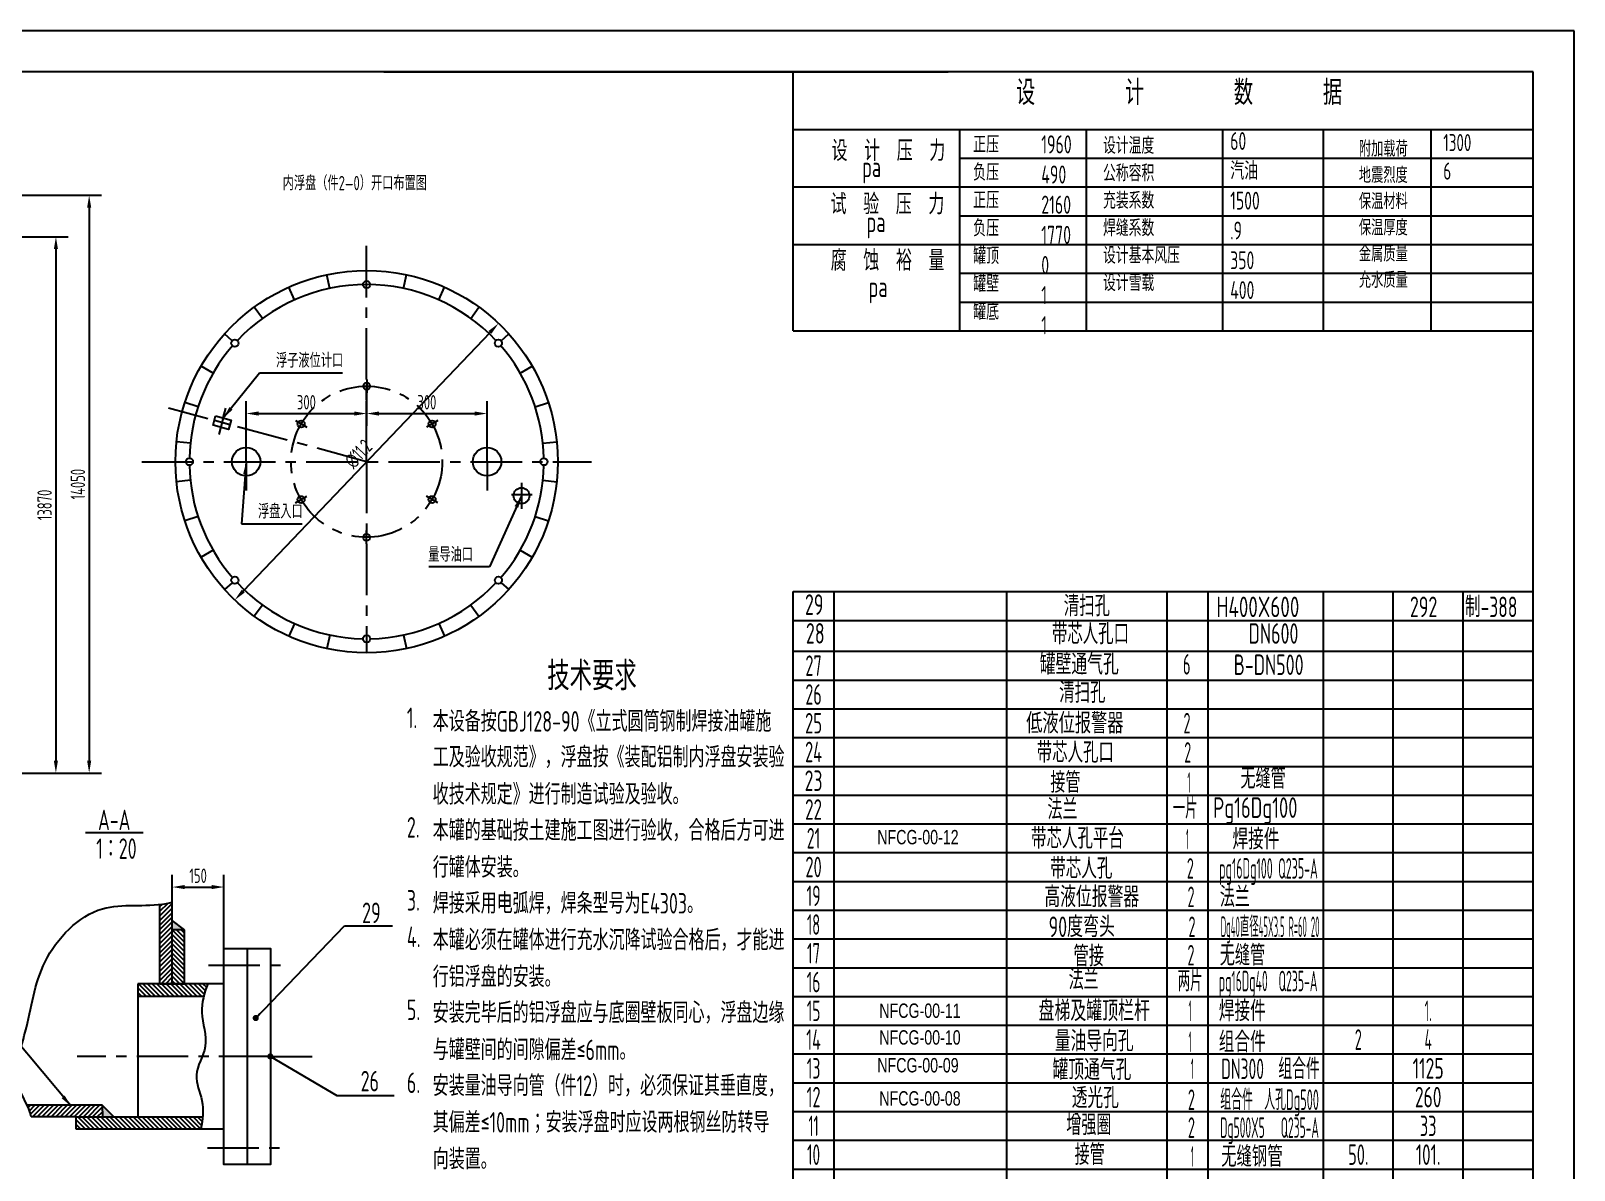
# Model space of a CAD drawing. Extents: x 0 to 594, y 0 to 420.
# Drawn here: x 218.6 to 594, y 142.7 to 420 of the extents above; entities that cross this region are included whole.
import ezdxf
from ezdxf.enums import TextEntityAlignment as Align

# ---------------------------------------------------------------- set-up
doc = ezdxf.new("R2010")
doc.units = 0
doc.header["$LTSCALE"] = 10
doc.linetypes.add('G', pattern=[2, 1.25, -0.25, 0.25, -0.25])
doc.layers.get('0').update_dxf_attribs({"linetype": 'CONTINUOUS'})
doc.layers.get('DEFPOINTS').update_dxf_attribs({"linetype": 'CONTINUOUS'})
for name, color, linetype in [('01', 7, 'CONTINUOUS'), ('02', 1, 'CONTINUOUS'), ('02C', 3, 'CONTINUOUS'), ('05', 4, 'G'), ('08', 1, 'CONTINUOUS'), ('10', 1, 'CONTINUOUS'), ('11', 3, 'CONTINUOUS')]:
    doc.layers.add(name, color=color, linetype=linetype)
doc.styles.get("Standard").update_dxf_attribs({"font": 'isocp.shx', "width": 0.707, "bigfont": 'intecad.shx'})
doc.dimstyles.new('INTE', dxfattribs={"dimtxt": 3.5, "dimasz": 3, "dimexe": 3, "dimexo": 0, "dimgap": 1, "dimtad": 2, "dimdec": 1, "dimdsep": 46, "dimlunit": 6, "dimtxsty": 'Standard', "dimcen": 0, "dimclrd": 1, "dimclre": 1, "dimclrt": 3, "dimaunit": 1, "dimadec": 0, "dimazin": 0, "dimtfac": 1, "dimtdec": 4, "dimtofl": 0, "dimtmove": 0, "dimatfit": 1, "dimfxl": 0, "dimtzin": 0, "dimarcsym": 0})
doc.dimstyles.new('INTE$0', dxfattribs={"dimtxt": 3.5, "dimasz": 3, "dimexe": 3, "dimexo": 0, "dimgap": 1, "dimtad": 1, "dimdec": 1, "dimdsep": 46, "dimlunit": 6, "dimtxsty": 'Standard', "dimcen": 0, "dimclrd": 1, "dimclre": 1, "dimclrt": 3, "dimaunit": 1, "dimadec": 0, "dimazin": 0, "dimtfac": 1, "dimtdec": 4, "dimtofl": 0, "dimtmove": 0, "dimatfit": 1, "dimfxl": 0, "dimtzin": 0, "dimarcsym": 0})
doc.dimstyles.new('INTE$7', dxfattribs={"dimtxt": 3.5, "dimasz": 1.5, "dimexe": 3, "dimexo": 0, "dimgap": 1, "dimtad": 2, "dimtoh": 1, "dimdec": 1, "dimdsep": 46, "dimlunit": 6, "dimtxsty": 'Standard', "dimblk1": 'DOT', "dimblk2": 'DOT', "dimsah": 1, "dimcen": 0, "dimclrd": 1, "dimclre": 1, "dimclrt": 3, "dimaunit": 1, "dimadec": 0, "dimazin": 0, "dimtfac": 1, "dimtdec": 4, "dimtmove": 0, "dimatfit": 1, "dimldrblk": 'DOT', "dimfxl": 0, "dimtzin": 0, "dimarcsym": 0})
pattern_1 = [(135, (-16.2564, -10), (-0.561266, -0.561266), [])]

# ---------------------------------------------------------------- blocks, each defined once
blk = doc.blocks.new('*U1')
at = {"layer": '01'}
for points in [[(584, 410), (25, 410)], [(584, 10), (584, 410)]]:
    blk.add_lwpolyline(points, dxfattribs=at)
at = {"layer": '02'}
for points in [[(594, 420), (0, 420)], [(594, 0), (594, 420)]]:
    blk.add_lwpolyline(points, dxfattribs=at)
blk = doc.blocks.new('*D9')
at = {"color": 1, "linetype": 'ByBlock'}
for p, q in [((321.55, 325.63), (321.55, 315.12)), ((292.25, 313.32), (292.25, 321.12)), ((295.25, 318.12), (318.55, 318.12))]:
    blk.add_line(p, q, dxfattribs=at)
for points in [[(295.25, 318.62), (295.25, 317.62), (292.25, 318.12)], [(318.55, 318.62), (318.55, 317.62), (321.55, 318.12)]]:
    blk.add_solid(points, dxfattribs=at)
at = {"layer": 'DEFPOINTS', "color": 0, "linetype": 'ByBlock'}
for p in [(321.55, 325.63), (321.55, 318.12), (292.25, 313.32)]:
    blk.add_point(p, dxfattribs=at)
at = {"color": 3, "linetype": 'ByBlock', "insert": (306.9, 320.87), "char_height": 3.5, "attachment_point": 5}
blk.add_mtext('300', dxfattribs=at)
blk = doc.blocks.new('*D10')
at = {"color": 1, "linetype": 'ByBlock'}
for p, q in [((321.55, 306.39), (321.55, 321.12)), ((350.85, 313.32), (350.85, 321.12)), ((324.55, 318.12), (347.85, 318.12))]:
    blk.add_line(p, q, dxfattribs=at)
for points in [[(324.55, 318.62), (324.55, 317.62), (321.55, 318.12)], [(347.85, 318.62), (347.85, 317.62), (350.85, 318.12)]]:
    blk.add_solid(points, dxfattribs=at)
at = {"layer": 'DEFPOINTS', "color": 0, "linetype": 'ByBlock'}
for p in [(350.85, 318.12), (350.85, 313.32), (321.55, 306.39)]:
    blk.add_point(p, dxfattribs=at)
at = {"color": 3, "linetype": 'ByBlock', "insert": (336.2, 320.87), "char_height": 3.5, "attachment_point": 5}
blk.add_mtext('300', dxfattribs=at)
blk = doc.blocks.new('*D11')
at = {"color": 1, "linetype": 'ByBlock'}
blk.add_line((351.56, 337.88), (291.54, 274.91), dxfattribs=at)
for points in [[(351.2, 338.23), (351.92, 337.54), (353.63, 340.05)], [(291.17, 275.25), (291.9, 274.56), (289.47, 272.74)]]:
    blk.add_solid(points, dxfattribs=at)
at = {"layer": 'DEFPOINTS', "color": 0, "linetype": 'ByBlock'}
for p in [(353.63, 340.05), (289.47, 272.74)]:
    blk.add_point(p, dxfattribs=at)
at = {"color": 3, "linetype": 'ByBlock', "insert": (319.56, 308.29), "char_height": 3.5, "attachment_point": 5, "rotation": 46.3725}
blk.add_mtext('∅11.2', dxfattribs=at)
blk = doc.blocks.new('*D12')
at = {"color": 1, "linetype": 'ByBlock'}
for p, q in [((269.27, 205.39), (269.27, 214.62)), ((281.85, 196.67), (281.85, 214.62)), ((272.27, 211.62), (278.85, 211.62))]:
    blk.add_line(p, q, dxfattribs=at)
for points in [[(272.27, 212.12), (272.27, 211.12), (269.27, 211.62)], [(278.85, 212.12), (278.85, 211.12), (281.85, 211.62)]]:
    blk.add_solid(points, dxfattribs=at)
at = {"layer": 'DEFPOINTS', "color": 0, "linetype": 'ByBlock'}
for p in [(281.85, 211.62), (269.27, 205.39), (281.85, 196.67)]:
    blk.add_point(p, dxfattribs=at)
at = {"color": 3, "linetype": 'ByBlock', "insert": (275.56, 214.37), "char_height": 3.5, "attachment_point": 5}
blk.add_mtext('150', dxfattribs=at)
blk = doc.blocks.new('*D25')
at = {"layer": '08', "color": 1, "lineweight": -2}
for p, q in [((125.92, 379.97), (235.8, 379.97)), ((232.8, 376.97), (232.8, 242.37)), ((210.27, 239.37), (235.8, 239.37))]:
    blk.add_line(p, q, dxfattribs=at)
at = {"layer": '08', "color": 1}
for points in [[(232.3, 376.97), (233.3, 376.97), (232.8, 379.97)], [(232.3, 242.37), (233.3, 242.37), (232.8, 239.37)]]:
    blk.add_solid(points, dxfattribs=at)
at = {"layer": 'DEFPOINTS', "color": 0}
for p in [(125.92, 379.97), (210.27, 239.37), (232.8, 239.37)]:
    blk.add_point(p, dxfattribs=at)
at = {"layer": '08', "color": 3, "insert": (230.05, 309.67), "char_height": 3.5, "attachment_point": 5, "rotation": 90}
blk.add_mtext('14050', dxfattribs=at)
blk = doc.blocks.new('*D26')
at = {"layer": '08', "color": 1, "lineweight": -2}
for p, q in [((168.37, 369.87), (227.71, 369.87)), ((224.71, 366.87), (224.71, 242.37)), ((207.52, 239.37), (227.71, 239.37))]:
    blk.add_line(p, q, dxfattribs=at)
at = {"layer": '08', "color": 1}
for points in [[(224.21, 366.87), (225.21, 366.87), (224.71, 369.87)], [(224.21, 242.37), (225.21, 242.37), (224.71, 239.37)]]:
    blk.add_solid(points, dxfattribs=at)
at = {"layer": 'DEFPOINTS', "color": 0}
for p in [(168.37, 369.87), (207.52, 239.37), (224.71, 239.37)]:
    blk.add_point(p, dxfattribs=at)
at = {"layer": '08', "color": 3, "insert": (221.96, 304.62), "char_height": 3.5, "attachment_point": 5, "rotation": 90}
blk.add_mtext('13870', dxfattribs=at)
blk = doc.blocks.new('_DOT')
at = {"color": 0, "linetype": 'ByBlock'}
blk.add_line((-0.5, 0), (-1, 0), dxfattribs=at)
at = {"color": 0, "linetype": 'ByBlock', "const_width": 0.5}
blk.add_lwpolyline([(-0.25, 0, 1), (0.25, 0, 1)], format="xyb", close=True, dxfattribs=at)
blk = doc.blocks.new('*U45', base_point=(404, 143))
at = {"layer": '01'}
for p, q in [((404, 136), (404, 143)), ((414, 136), (414, 143)), ((456, 136), (456, 143)), ((495, 136), (495, 143)), ((505, 136), (505, 143)), ((533, 136), (533, 143)), ((550, 136), (550, 143)), ((567, 136), (567, 143)), ((584, 136), (584, 143))]:
    blk.add_line(p, q, dxfattribs=at)
at = {"layer": '02'}
blk.add_line((404, 143), (584, 143), dxfattribs=at)
blk = doc.blocks.new('*U46', base_point=(404, 150))
at = {"layer": '01'}
for p, q in [((404, 143), (404, 150)), ((414, 143), (414, 150)), ((456, 143), (456, 150)), ((495, 143), (495, 150)), ((505, 143), (505, 150)), ((533, 143), (533, 150)), ((550, 143), (550, 150)), ((567, 143), (567, 150)), ((584, 143), (584, 150))]:
    blk.add_line(p, q, dxfattribs=at)
at = {"layer": '02'}
blk.add_line((404, 150), (584, 150), dxfattribs=at)
blk = doc.blocks.new('*U47', base_point=(404, 157))
at = {"layer": '01'}
for p, q in [((404, 150), (404, 157)), ((414, 150), (414, 157)), ((456, 150), (456, 157)), ((495, 150), (495, 157)), ((505, 150), (505, 157)), ((533, 150), (533, 157)), ((550, 150), (550, 157)), ((567, 150), (567, 157)), ((584, 150), (584, 157))]:
    blk.add_line(p, q, dxfattribs=at)
at = {"layer": '02'}
blk.add_line((404, 157), (584, 157), dxfattribs=at)
blk = doc.blocks.new('*U48', base_point=(404, 164))
at = {"layer": '01'}
for p, q in [((404, 157), (404, 164)), ((414, 157), (414, 164)), ((456, 157), (456, 164)), ((495, 157), (495, 164)), ((505, 157), (505, 164)), ((533, 157), (533, 164)), ((550, 157), (550, 164)), ((567, 157), (567, 164)), ((584, 157), (584, 164))]:
    blk.add_line(p, q, dxfattribs=at)
at = {"layer": '02'}
blk.add_line((404, 164), (584, 164), dxfattribs=at)
blk = doc.blocks.new('*U49', base_point=(404, 171))
at = {"layer": '01'}
for p, q in [((404, 164), (404, 171)), ((414, 164), (414, 171)), ((456, 164), (456, 171)), ((495, 164), (495, 171)), ((505, 164), (505, 171)), ((533, 164), (533, 171)), ((550, 164), (550, 171)), ((567, 164), (567, 171)), ((584, 164), (584, 171))]:
    blk.add_line(p, q, dxfattribs=at)
at = {"layer": '02'}
blk.add_line((404, 171), (584, 171), dxfattribs=at)
blk = doc.blocks.new('*U50', base_point=(404, 178))
at = {"layer": '01'}
for p, q in [((404, 171), (404, 178)), ((414, 171), (414, 178)), ((456, 171), (456, 178)), ((495, 171), (495, 178)), ((505, 171), (505, 178)), ((533, 171), (533, 178)), ((550, 171), (550, 178)), ((567, 171), (567, 178)), ((584, 171), (584, 178))]:
    blk.add_line(p, q, dxfattribs=at)
at = {"layer": '02'}
blk.add_line((404, 178), (584, 178), dxfattribs=at)
blk = doc.blocks.new('*U51', base_point=(404, 185))
at = {"layer": '01'}
for p, q in [((404, 178), (404, 185)), ((414, 178), (414, 185)), ((456, 178), (456, 185)), ((495, 178), (495, 185)), ((505, 178), (505, 185)), ((533, 178), (533, 185)), ((550, 178), (550, 185)), ((567, 178), (567, 185)), ((584, 178), (584, 185))]:
    blk.add_line(p, q, dxfattribs=at)
at = {"layer": '02'}
blk.add_line((404, 185), (584, 185), dxfattribs=at)
blk = doc.blocks.new('*U52', base_point=(404, 192))
at = {"layer": '01'}
for p, q in [((404, 185), (404, 192)), ((414, 185), (414, 192)), ((456, 185), (456, 192)), ((495, 185), (495, 192)), ((505, 185), (505, 192)), ((533, 185), (533, 192)), ((550, 185), (550, 192)), ((567, 185), (567, 192)), ((584, 185), (584, 192))]:
    blk.add_line(p, q, dxfattribs=at)
at = {"layer": '02'}
blk.add_line((404, 192), (584, 192), dxfattribs=at)
blk = doc.blocks.new('*U53', base_point=(404, 199))
at = {"layer": '01'}
for p, q in [((404, 192), (404, 199)), ((414, 192), (414, 199)), ((456, 192), (456, 199)), ((495, 192), (495, 199)), ((505, 192), (505, 199)), ((533, 192), (533, 199)), ((550, 192), (550, 199)), ((567, 192), (567, 199)), ((584, 192), (584, 199))]:
    blk.add_line(p, q, dxfattribs=at)
at = {"layer": '02'}
blk.add_line((404, 199), (584, 199), dxfattribs=at)
blk = doc.blocks.new('*U54', base_point=(404, 206))
at = {"layer": '01'}
for p, q in [((404, 199), (404, 206)), ((414, 199), (414, 206)), ((456, 199), (456, 206)), ((495, 199), (495, 206)), ((505, 199), (505, 206)), ((533, 199), (533, 206)), ((550, 199), (550, 206)), ((567, 199), (567, 206)), ((584, 199), (584, 206))]:
    blk.add_line(p, q, dxfattribs=at)
at = {"layer": '02'}
blk.add_line((404, 206), (584, 206), dxfattribs=at)
blk = doc.blocks.new('*U55', base_point=(404, 213))
at = {"layer": '01'}
for p, q in [((404, 206), (404, 213)), ((414, 206), (414, 213)), ((456, 206), (456, 213)), ((495, 206), (495, 213)), ((505, 206), (505, 213)), ((533, 206), (533, 213)), ((550, 206), (550, 213)), ((567, 206), (567, 213)), ((584, 206), (584, 213))]:
    blk.add_line(p, q, dxfattribs=at)
at = {"layer": '02'}
blk.add_line((404, 213), (584, 213), dxfattribs=at)
blk = doc.blocks.new('*U56', base_point=(404, 220))
at = {"layer": '01'}
for p, q in [((404, 213), (404, 220)), ((414, 213), (414, 220)), ((456, 213), (456, 220)), ((495, 213), (495, 220)), ((505, 213), (505, 220)), ((533, 213), (533, 220)), ((550, 213), (550, 220)), ((567, 213), (567, 220)), ((584, 213), (584, 220))]:
    blk.add_line(p, q, dxfattribs=at)
at = {"layer": '02'}
blk.add_line((404, 220), (584, 220), dxfattribs=at)
blk = doc.blocks.new('*U57', base_point=(404, 227))
at = {"layer": '01'}
for p, q in [((404, 220), (404, 227)), ((414, 220), (414, 227)), ((456, 220), (456, 227)), ((495, 220), (495, 227)), ((505, 220), (505, 227)), ((533, 220), (533, 227)), ((550, 220), (550, 227)), ((567, 220), (567, 227)), ((584, 220), (584, 227))]:
    blk.add_line(p, q, dxfattribs=at)
at = {"layer": '02'}
blk.add_line((404, 227), (584, 227), dxfattribs=at)
blk = doc.blocks.new('*U58', base_point=(404, 241))
at = {"layer": '01'}
for p, q in [((404, 234), (404, 241)), ((414, 234), (414, 241)), ((456, 234), (456, 241)), ((495, 234), (495, 241)), ((505, 234), (505, 241)), ((533, 234), (533, 241)), ((550, 234), (550, 241)), ((567, 234), (567, 241)), ((584, 234), (584, 241))]:
    blk.add_line(p, q, dxfattribs=at)
at = {"layer": '02'}
blk.add_line((404, 241), (584, 241), dxfattribs=at)
blk = doc.blocks.new('*U59', base_point=(404, 248))
at = {"layer": '01'}
for p, q in [((404, 241), (404, 248)), ((414, 241), (414, 248)), ((456, 241), (456, 248)), ((495, 241), (495, 248)), ((505, 241), (505, 248)), ((533, 241), (533, 248)), ((550, 241), (550, 248)), ((567, 241), (567, 248)), ((584, 241), (584, 248))]:
    blk.add_line(p, q, dxfattribs=at)
at = {"layer": '02'}
blk.add_line((404, 248), (584, 248), dxfattribs=at)
blk = doc.blocks.new('*U60', base_point=(404, 255))
at = {"layer": '01'}
for p, q in [((404, 248), (404, 255)), ((414, 248), (414, 255)), ((456, 248), (456, 255)), ((495, 248), (495, 255)), ((505, 248), (505, 255)), ((533, 248), (533, 255)), ((550, 248), (550, 255)), ((567, 248), (567, 255)), ((584, 248), (584, 255))]:
    blk.add_line(p, q, dxfattribs=at)
at = {"layer": '02'}
blk.add_line((404, 255), (584, 255), dxfattribs=at)
blk = doc.blocks.new('*U61', base_point=(404, 262))
at = {"layer": '01'}
for p, q in [((404, 255), (404, 262)), ((414, 255), (414, 262)), ((456, 255), (456, 262)), ((495, 255), (495, 262)), ((505, 255), (505, 262)), ((533, 255), (533, 262)), ((550, 255), (550, 262)), ((567, 255), (567, 262)), ((584, 255), (584, 262))]:
    blk.add_line(p, q, dxfattribs=at)
at = {"layer": '02'}
blk.add_line((404, 262), (584, 262), dxfattribs=at)
blk = doc.blocks.new('*U62', base_point=(404, 269))
at = {"layer": '01'}
for p, q in [((404, 262), (404, 269)), ((414, 262), (414, 269)), ((456, 262), (456, 269)), ((495, 262), (495, 269)), ((505, 262), (505, 269)), ((533, 262), (533, 269)), ((550, 262), (550, 269)), ((567, 262), (567, 269)), ((584, 262), (584, 269))]:
    blk.add_line(p, q, dxfattribs=at)
at = {"layer": '02'}
blk.add_line((404, 269), (584, 269), dxfattribs=at)

msp = doc.modelspace()

# ---------------------------------------------------------------- hatches: boundary and pattern name
at = {"layer": '01'}
h = msp.add_hatch(color=256, dxfattribs=at)
h.paths.add_polyline_path([(253.01, 203.52), (253.01, 201.23), (256.01, 201.23)])
h.paths.add_polyline_path([(238.82, 155.71), (236, 158.52), (236.01, 155.71)])
at = {"layer": '02'}
h = msp.add_hatch(dxfattribs=at)
h.set_pattern_fill('ANSI31', color=256, scale=0.25, style=0)
h.set_pattern_definition([(45, (-16.2564, -10), (-0.561266, 0.561266), [])])
edge = h.paths.add_edge_path()
edge.add_line((250.01, 188.09), (253.01, 188.09))
edge.add_line((253.01, 188.09), (253.01, 207.94))
edge.add_spline(control_points=[(253.01, 207.94), (252.56, 207.85), (251.55, 207.63), (250.55, 207.48), (250.01, 207.41)], knot_values=[73.544075, 73.544075, 73.544075, 73.544075, 74.889159, 76.446997, 76.446997, 76.446997, 76.446997], degree=3, periodic=0)
edge.add_line((250.01, 207.41), (250.01, 188.09))
edge = h.paths.add_edge_path()
edge.add_line((229.6, 155.71), (236.01, 155.71))
edge.add_line((236.01, 155.71), (236, 158.52))
edge.add_line((236, 158.52), (217.71, 158.52))
edge.add_spline(control_points=[(217.71, 158.52), (218.14, 157.6), (218.51, 156.67), (218.71, 155.71)], knot_values=[1.415651, 1.415651, 1.415651, 1.415651, 4.398573, 4.398573, 4.398573, 4.398573], degree=3, periodic=0)
edge.add_line((218.71, 155.71), (229.6, 155.71))
h = msp.add_hatch(dxfattribs=at)
h.set_pattern_fill('ANSI31', color=256, scale=0.25, angle=270, style=0)
h.set_pattern_definition([(315, (-16.2564, -10), (0.561266, 0.561266), [])])
h.paths.add_polyline_path([(253.01, 188.09), (256.01, 188.09), (256.01, 201.23), (253.01, 201.23)])
h = msp.add_hatch(dxfattribs=at)
h.set_pattern_fill('ANSI31', color=256, scale=0.25, angle=90, style=0)
h.set_pattern_definition(pattern_1)
edge = h.paths.add_edge_path()
edge.add_spline(control_points=[(260.68, 185.09), (260.94, 186.1), (261.28, 187.1), (261.67, 188.09)], knot_values=[3.091833, 3.091833, 3.091833, 3.091833, 6.214667, 6.214667, 6.214667, 6.214667], degree=3, periodic=0)
edge.add_line((261.67, 188.09), (244.64, 188.09))
edge.add_line((244.64, 188.09), (244.64, 185.09))
edge.add_line((244.64, 185.09), (260.68, 185.09))
h = msp.add_hatch(dxfattribs=at)
h.set_pattern_fill('ANSI31', color=256, scale=0.25, angle=90, style=0)
h.set_pattern_definition(pattern_1)
edge = h.paths.add_edge_path()
edge.add_spline(control_points=[(259.99, 152.71), (260.19, 153.71), (260.34, 154.71), (260.42, 155.71)], knot_values=[36.2265, 36.2265, 36.2265, 36.2265, 39.232449, 39.232449, 39.232449, 39.232449], degree=3, periodic=0)
edge.add_line((260.42, 155.71), (229.6, 155.71))
edge.add_line((229.6, 155.71), (229.6, 152.71))
edge.add_line((229.6, 152.71), (241.69, 152.71))
edge.add_line((241.69, 152.71), (259.99, 152.71))

# ---------------------------------------------------------------- linework, layer by layer
for p, q in [((404, 396), (404, 410)), ((245.91, 224.78), (231.89, 224.78))]:
    msp.add_line(p, q)
at = {"layer": '01'}
for p, q in [((304.5, 410), (441.76, 410)), ((404, 392.5), (404, 410)), ((404, 389), (404, 396)), ((444.59, 347), (444.59, 396)), ((475.36, 347), (475.36, 396)), ((508.46, 396), (508.46, 347)), ((533, 389), (533, 396)), ((559.17, 396), (559.17, 347)), ((584, 389), (584, 396)), ((404, 382), (404, 389)), ((533, 382), (533, 389)), ((584, 382), (584, 389)), ((404, 375), (404, 382)), ((533, 375), (533, 382)), ((584, 375), (584, 382)), ((404, 368), (404, 375)), ((533, 368), (533, 375)), ((584, 368), (584, 375)), ((404, 361), (404, 368)), ((533, 361), (533, 368)), ((584, 361), (584, 368)), ((291.33, 357.31), (290.62, 360.62)), ((300.29, 358.25), (300.29, 361.64)), ((309.25, 357.31), (309.96, 360.62)), ((404, 354), (404, 361)), ((533, 354), (533, 361)), ((584, 354), (584, 361)), ((282.75, 354.53), (281.38, 357.62)), ((317.83, 354.53), (319.2, 357.62)), ((404, 347), (404, 354)), ((533, 347), (533, 354)), ((584, 347), (584, 354)), ((274.95, 350.02), (272.96, 352.76)), ((325.63, 350.02), (327.62, 352.76)), ((267.6, 344.58), (265.73, 346.25)), ((332.99, 344.58), (334.85, 346.25)), ((404, 347), (584, 347)), ((584, 340), (584, 347)), ((262.95, 336.69), (260.02, 338.39)), ((337.63, 336.69), (340.56, 338.39)), ((584, 333), (584, 340)), ((259.28, 328.46), (256.07, 329.51)), ((341.3, 328.46), (344.51, 329.51)), ((257.41, 319.64), (254.05, 320)), ((343.17, 319.64), (346.54, 320)), ((257.41, 310.63), (254.05, 310.28)), ((343.17, 310.63), (346.54, 310.28)), ((259.28, 301.81), (256.07, 300.77)), ((341.3, 301.81), (344.51, 300.77)), ((262.95, 293.58), (260.02, 291.89)), ((337.63, 293.58), (340.56, 291.89)), ((267.6, 285.7), (265.73, 284.02)), ((332.99, 285.7), (334.85, 284.02)), ((404, 276.53), (404, 283.53)), ((404, 283.53), (584, 283.53)), ((414, 269), (414, 283.53)), ((456, 269), (456, 283.53)), ((495, 269), (495, 283.53)), ((505, 269), (505, 283.53)), ((533, 269), (533, 283.53)), ((550, 269), (550, 283.53)), ((567, 269), (567, 283.53)), ((274.95, 280.26), (272.96, 277.52)), ((325.63, 280.26), (327.62, 277.52)), ((282.75, 275.75), (281.38, 272.66)), ((317.83, 275.75), (319.2, 272.66)), ((404, 269), (404, 276.53)), ((291.33, 272.96), (290.62, 269.65)), ((300.29, 272.02), (300.29, 268.64)), ((309.25, 272.96), (309.96, 269.65)), ((404, 262), (404, 269)), ((414, 262), (414, 269)), ((456, 262), (456, 269)), ((495, 262), (495, 269)), ((505, 262), (505, 269)), ((533, 262), (533, 269)), ((550, 262), (550, 269)), ((567, 262), (567, 269)), ((584, 262), (584, 269)), ((250.01, 188.09), (250.01, 207.41)), ((253.01, 188.09), (253.01, 207.94)), ((256.01, 201.23), (253.01, 203.52)), ((256.01, 201.23), (253.01, 201.23)), ((256.01, 188.09), (256.01, 201.23)), ((271.23, 196.67), (271.23, 144.13)), ((265.59, 188.09), (244.64, 188.09)), ((244.64, 188.09), (244.64, 185.09)), ((250.01, 188.09), (253.01, 188.09)), ((253.01, 188.09), (256.01, 188.09)), ((244.64, 185.09), (260.68, 185.09)), ((244.64, 185.09), (244.64, 155.71)), ((236, 158.52), (217.71, 158.52)), ((239, 155.52), (236, 158.52)), ((236, 158.52), (236.01, 155.71)), ((229.6, 155.71), (218.71, 155.71)), ((229.6, 152.71), (229.6, 155.71)), ((229.6, 155.71), (260.42, 155.71)), ((241.69, 152.71), (229.6, 152.71)), ((265.59, 152.71), (241.69, 152.71))]:
    msp.add_line(p, q, dxfattribs=at)
for points in [[(263.56, 326.29), (267.3, 325.28), (266.69, 323.01), (262.95, 324.02)], [(265.59, 196.67), (276.87, 196.67), (276.87, 144.13), (265.59, 144.13)]]:
    msp.add_lwpolyline(points, close=True, dxfattribs=at)
for centre, radius in [((300.29, 315.14), 46.5), ((300.29, 358.25), 0.879), ((268.25, 343.99), 0.879), ((332.33, 343.99), 0.879), ((300.29, 333.53), 0.851), ((284.36, 324.33), 0.851), ((316.22, 324.33), 0.851), ((257.17, 315.14), 0.879), ((270.99, 315.14), 3.46), ((329.59, 315.14), 3.46), ((343.41, 315.14), 0.879), ((337.96, 306.86), 1.93), ((284.36, 305.94), 0.851), ((316.22, 305.94), 0.851), ((300.29, 296.75), 0.851), ((268.25, 286.29), 0.879), ((332.33, 286.29), 0.879), ((300.29, 272.02), 0.879)]:
    msp.add_circle(centre, radius, dxfattribs=at)
for start, end in [(43.1679, 136.8321), (139.1679, 178.8321), (1.1679, 40.8321), (181.1679, 220.8321), (319.1679, 358.8321), (223.1679, 268.8321), (271.1679, 316.8321)]:
    msp.add_arc((300.29, 315.14), 43.12, start, end, dxfattribs=at)
msp.add_open_spline([(261.67, 188.09), (260.78, 185.8), (259.35, 180.81), (262.49, 173.04), (257.59, 166.21), (260.92, 159.46), (260.45, 155.04), (259.99, 152.71)], degree=3, knots=[3.091833, 3.091833, 3.091833, 3.091833, 10.276042, 18.625357, 25.919033, 32.229338, 39.232449, 39.232449, 39.232449, 39.232449], dxfattribs=at)
at = {"layer": '02'}
for p, q in [((404, 396), (584, 396)), ((444.59, 389), (584, 389)), ((404, 382), (584, 382)), ((444.59, 375), (584, 375)), ((404, 368), (584, 368)), ((444.59, 361), (584, 361)), ((444.59, 354), (584, 354)), ((404, 276.53), (584, 276.53))]:
    msp.add_line(p, q, dxfattribs=at)
msp.add_open_spline([(218.71, 155.71), (218.18, 158.29), (213.39, 164.56), (218.36, 177.99), (220.04, 194.17), (234.44, 209.05), (246.68, 206.55), (252.56, 207.85), (253.01, 207.94)], degree=3, knots=[1.415651, 1.415651, 1.415651, 1.415651, 9.41538, 22.649572, 40.474612, 59.465596, 75.101913, 76.446997, 76.446997, 76.446997, 76.446997], dxfattribs=at)
at = {"layer": '05'}
for p, q in [((300.29, 315.14), (300.29, 369.84)), ((300.3, 335.13), (300.3, 331.91)), ((300.29, 315.14), (252.07, 328.19)), ((265.43, 325.78), (266.07, 328.19)), ((267, 324.15), (263.25, 325.15)), ((265.43, 325.78), (264.36, 321.78)), ((282.98, 325.14), (285.76, 323.53)), ((317.61, 325.13), (314.82, 323.52)), ((270.99, 315.14), (270.99, 322.06)), ((329.59, 315.14), (329.59, 322.06)), ((245.59, 315.14), (354.99, 315.14)), ((270.99, 315.14), (270.99, 308.16)), ((300.29, 315.14), (300.29, 272.02)), ((329.59, 315.14), (329.59, 308.16)), ((337.96, 310.03), (337.96, 303.68)), ((282.97, 305.15), (285.76, 306.75)), ((317.6, 305.14), (314.82, 306.74)), ((335.49, 307.14), (340.59, 307.14)), ((300.28, 295.14), (300.28, 298.36)), ((261.83, 192.65), (281.17, 192.65)), ((276.87, 170.4), (229.87, 170.4)), ((276.87, 170.4), (287.08, 170.4)), ((261.56, 148.15), (281.44, 148.15))]:
    msp.add_line(p, q, dxfattribs=at)
msp.add_circle((300.29, 315.14), 18.39, dxfattribs=at)
at = {"layer": '10'}
msp.add_line((404, 269), (584, 269), dxfattribs=at)

# ---------------------------------------------------------------- block references
at = {"layer": '01'}
msp.add_blockref('*U1', (0, 0), dxfattribs=at)
at = {"layer": '10'}
for name, p in [('*U62', (404, 262)), ('*U61', (404, 255)), ('*U60', (404, 248)), ('*U59', (404, 241)), ('*U58', (404, 234)), ('*U57', (404, 227)), ('*U56', (404, 220)), ('*U55', (404, 213)), ('*U54', (404, 206)), ('*U53', (404, 199)), ('*U52', (404, 192)), ('*U51', (404, 185)), ('*U50', (404, 178)), ('*U49', (404, 171)), ('*U48', (404, 164)), ('*U47', (404, 157)), ('*U46', (404, 150)), ('*U45', (404, 143))]:
    msp.add_blockref(name, p, dxfattribs=at)

# ---------------------------------------------------------------- texts
at = {"color": 3, "char_height": 3.5}
for s, insert, attachment_point in [('浮子液位计口', (278.25, 339.79), 4), ('浮盘入口', (273.87, 303.05), 4), ('量导油口', (326.17, 292.56), 6)]:
    msp.add_mtext(s, dxfattribs=dict(at, insert=insert, attachment_point=attachment_point))
at = {"layer": '01', "insert": (447.81, 394.38), "char_height": 4.066, "attachment_point": 1}
msp.add_mtext('\\C3;正压\\P负压\\P正压\\P负压\\P罐顶\\P罐壁\\P罐底', dxfattribs=at)
at = {"layer": '01', "attachment_point": 1}
for s, insert, char_height, width in [('\\C3;1960\\P490\\P2160\\P1770\\P0\\P1\\P1', (464.39, 394.57), 4.403, 18.3375), ('\\C3;设计温度\\P公称容积\\P充装系数\\P焊缝系数\\P设计基本风压\\P设计雪载', (479.41, 394.08), 4.008, 25.3841), ('{\\C3;60\\P汽油\\P1500\\P.9\\P350\\P400}', (510.35, 395.36), 4.352, 24.922), ('\\C3;设  计  压  力', (413.37, 393.33), 5, 38.261), ('\\C3;附加载荷\\P地震烈度\\P保温材料\\P保温厚度\\P金属质量\\P充水质量', (541.63, 393.2), 3.83, 55.8144), ('\\C3;  pa', (416.78, 389.39), 5, 13.361), ('\\C3;试  验  压  力', (413.14, 380.33), 5, 37.957), ('   \\C3;pa', (415.84, 376.01), 5, 16.397), ('\\C3;腐  蚀  裕  量', (413.17, 366.61), 5, 34.617), ('\\C3;   pa', (416.34, 360.21), 5, 15.487), ('{\\C3;  \\H1.149x; DN600}', (509.28, 275.83), 4.352, 28), ('{\\C3;  \\H1.149x;B-DN500}', (507.68, 268.22), 4.352, 28)]:
    msp.add_mtext(s, dxfattribs=dict(at, insert=insert, char_height=char_height, width=width))
at = {"layer": '02', "attachment_point": 1}
for s, insert, char_height, width in [('{\\C3;29}', (406.9, 282.86), 5, 10), ('{\\C3;28}', (407.13, 275.86), 5, 10), ('{\\fArial|b0|i0|c0|p32;\\C3;NFCG-00-12}', (424.5, 225.52), 3.5, 42), ('{\\fArial|b0|i0|c0|p32;\\C3;NFCG-00-11}', (424.99, 183.28), 3.5, 42), ('{\\fArial|b0|i0|c0|p32;\\C3;NFCG-00-10}', (424.99, 176.77), 3.5, 42), ('{\\fArial|b0|i0|c0|p32;\\C3;NFCG-00-09}', (424.5, 170.01), 3.5, 42), ('{\\fArial|b0|i0|c0|p32;\\C3;NFCG-00-08}', (424.99, 161.94), 3.5, 42)]:
    msp.add_mtext(s, dxfattribs=dict(at, insert=insert, char_height=char_height, width=width))
at = {"layer": '02C', "attachment_point": 1}
for s, insert, char_height, width in [('设         计         数       据  ', (458.25, 407.97), 6, 122.967), ('1300\\P6', (562.19, 394.89), 4.165, 21.32)]:
    msp.add_mtext(s, dxfattribs=dict(at, insert=insert, char_height=char_height, width=width))
at = {"layer": '10', "char_height": 5, "attachment_point": 1}
for s, insert, width in [('{\\C3;29}', (299.19, 207.85), 11.935), ('{\\C3;26}', (298.84, 166.89), 8.835)]:
    msp.add_mtext(s, dxfattribs=dict(at, insert=insert, width=width))
at = {"layer": '11'}
for s, width, p, p2 in [('清扫孔', 1.052446, (469.85, 277.53), (481.1, 277.53)), ('H400X600', 0.688874, (507, 277.31), (527.16, 277.31)), ('292', 0.663248, (554.05, 277.31), (560.72, 277.31)), ('制-388', 0.75619, (567.44, 277.31), (580.21, 277.31)), ('带芯人孔口', 1.083099, (466.98, 270.73), (485.73, 270.73)), ('27', 0.636523, (407.01, 263), (410.99, 263)), ('罐壁通气孔', 1.06872, (464.03, 263.33), (483.24, 263.33)), ('6', 0.600695, (498.87, 263.33), (500.68, 263.33)), ('26', 0.612226, (407.01, 256), (410.99, 256)), ('清扫孔', 1.052446, (468.73, 256.45), (479.99, 256.45)), ('25', 0.643264, (406.92, 249), (411.08, 249)), ('低液位报警器', 1.090405, (460.73, 249), (484.37, 249)), ('2', 0.562593, (498.97, 249), (500.69, 249)), ('24', 0.611065, (406.94, 242), (411.06, 242)), ('带芯人孔口', 1.083099, (463.29, 241.89), (482.04, 241.89)), ('2', 0.562593, (499.16, 241.89), (500.87, 241.89)), ('无缝管', 1.058306, (512.83, 235.59), (523.86, 235.59)), ('23', 0.670853, (406.83, 235), (411.17, 235)), ('接管', 1.080902, (466.59, 234.58), (473.92, 234.58)), ('1', 0.404, (499.95, 234.58), (500.66, 234.58)), ('22', 0.629695, (406.94, 228), (411.06, 228)), ('法兰', 1.058859, (465.89, 228.05), (473.19, 228.05)), ('一片', 0.884553, (496.39, 228.25), (502.39, 228.25)), ('Pg16Dg100', 0.689179, (506.2, 228.45), (526.7, 228.45)), ('21', 0.623098, (407.36, 221), (410.64, 221)), ('带芯人孔平台', 1.052793, (461.9, 220.98), (484.49, 220.98)), ('1', 0.404, (499.59, 220.78), (500.3, 220.78)), ('焊接件', 1.067744, (510.9, 220.78), (522.32, 220.78)), ('20', 0.636567, (407.01, 214), (410.99, 214)), ('带芯人孔', 1.054659, (466.57, 213.66), (481.69, 213.66)), ('2', 0.562593, (499.8, 213.66), (501.52, 213.66)), ('pg16Dg100 Q235-A', 0.442396, (507.66, 213.66), (531.66, 213.66)), ('19', 0.612447, (407.28, 207), (410.72, 207)), ('高液位报警器', 1.063221, (465.15, 206.73), (488.19, 206.73)), ('2', 0.562593, (499.96, 206.73), (501.68, 206.73)), ('法兰', 1.058859, (507.82, 206.73), (515.12, 206.73)), ('18', 0.606, (407.41, 200), (410.59, 200)), ('90度弯头', 0.917437, (466.17, 199.46), (482.32, 199.46)), ('2', 0.562593, (500.19, 199.46), (501.91, 199.46)), ('Dg40直径45X3.5 R=60 20', 0.35538, (508.05, 199.46), (532.05, 199.46)), ('17', 0.606, (407.41, 193), (410.59, 193)), ('管接', 1.051531, (472.24, 192.33), (479.61, 192.33)), ('2', 0.562593, (499.94, 192.53), (501.66, 192.53)), ('无缝管', 1.058306, (507.8, 192.53), (518.83, 192.53)), ('法兰', 1.058859, (471.04, 186.65), (478.33, 186.65)), ('两片', 0.884553, (497.58, 186.25), (503.58, 186.25)), ('16', 0.610556, (407.32, 186), (410.68, 186)), ('pg16Dg40  Q235-A', 0.442396, (507.58, 186.25), (531.58, 186.25)), ('15', 0.609833, (407.34, 179), (410.66, 179)), ('盘梯及罐顶栏杆', 1.073021, (463.72, 178.98), (490.82, 178.98)), ('1', 0.404, (500.22, 178.98), (500.93, 178.98)), ('焊接件', 1.067744, (507.57, 178.98), (519, 178.98)), ('1.', 0.543846, (557.62, 179), (559.38, 179)), ('14', 0.614783, (407.23, 172), (410.77, 172)), ('量油导向孔', 1.066899, (467.67, 171.64), (486.85, 171.64)), ('1', 0.404, (500.22, 171.44), (500.93, 171.44)), ('组合件', 1.064684, (507.58, 171.44), (518.97, 171.44)), ('2', 0.562593, (540.64, 172), (542.36, 172)), ('4', 0.543846, (557.62, 172), (559.38, 172)), ('13', 0.609833, (407.34, 165), (410.66, 165)), ('罐顶通气孔', 1.065078, (467.14, 164.66), (486.29, 164.66)), ('1', 0.404, (500.79, 164.89), (501.49, 164.89)), ('DN300  组合件', 0.722924, (508.14, 164.89), (532.14, 164.89)), ('1125', 0.660719, (554.72, 165), (562.28, 165)), ('12', 0.611465, (407.3, 158), (410.7, 158)), ('透光孔', 1.070803, (471.81, 157.81), (483.26, 157.81)), ('2', 0.562593, (500.06, 157.36), (501.78, 157.36)), ('组合件  人孔Dg500', 0.608327, (507.92, 157.36), (531.92, 157.36)), ('260', 0.66184, (555.27, 158), (561.73, 158)), ('11', 0.582235, (407.76, 151), (410.24, 151)), ('增强圈', 1.068994, (470.48, 151.25), (481.44, 151.25)), ('2', 0.562593, (500.06, 150.58), (501.78, 150.58)), ('Dg500X5   Q235-A', 0.442396, (507.92, 150.58), (531.92, 150.58)), ('33', 0.624881, (556.48, 151), (560.52, 151)), ('10', 0.606076, (407.41, 144), (410.59, 144)), ('接管', 1.080902, (472.48, 144), (479.81, 144)), ('1', 0.404, (500.79, 143.55), (501.5, 143.55)), ('无缝钢管', 1.0637, (508.14, 143.55), (523.1, 143.55)), ('50.', 0.638581, (539.03, 144), (543.97, 144)), ('101.', 0.649676, (555.5, 144), (561.5, 144))]:
    msp.add_text(s, height=5, dxfattribs=dict(at, width=width)).set_placement(p, p2, align=Align.FIT)
at = {"layer": '11', "attachment_point": 1}
for s, insert, char_height, width in [('内浮盘（件2—0）开口布置图', (279.88, 384.71), 3.5, 61.7433), ('A-A', (234.96, 230.47), 5, 42.476), ('1：20', (234.52, 223.47), 5, 10.072)]:
    msp.add_mtext(s, dxfattribs=dict(at, insert=insert, char_height=char_height, width=width))
at = {"layer": '11', "attachment_point": 7}
for s, insert, char_height in [('技术要求', (344.22, 259.5), 7), ('1.', (310.08, 250.3), 5), ('本设备按GBJ128-90《立式圆筒钢制焊接油罐施', (316.37, 249.41), 5), ('工及验收规范》，浮盘按《装配铝制内浮盘安装验', (316.37, 240.57), 5), ('收技术规定》进行制造试验及验收。', (316.37, 231.65), 5), ('2.', (310.08, 223.65), 5), ('本罐的基础按土建施工图进行验收，合格后方可进', (316.37, 222.72), 5), ('行罐体安装。', (316.37, 213.89), 5), ('3.', (310.08, 205.89), 5), ('焊接采用电弧焊，焊条型号为E4303。', (316.37, 205.01), 5), ('4.', (310.08, 197.01), 5), ('本罐必须在罐体进行充水沉降试验合格后，才能进', (316.37, 196.08), 5), ('行铝浮盘的安装。', (316.37, 187.25), 5), ('5.', (310.08, 179.25), 5), ('安装完毕后的铝浮盘应与底圈壁板同心，浮盘边缘', (316.37, 178.37), 5), ('与罐壁间的间隙偏差≤6mm。', (316.37, 169.49), 5), ('6.', (310.08, 161.49), 5), ('安装量油导向管（件12）时，必须保证其垂直度，', (316.37, 160.61), 5), ('其偏差≤10mm；安装浮盘时应设两根钢丝防转导', (316.37, 151.73), 5), ('向装置。', (316.37, 142.9), 5)]:
    msp.add_mtext(s, dxfattribs=dict(at, insert=insert, char_height=char_height))

# ---------------------------------------------------------------- dimensions: what is measured, and where the dimension line sits
dim = msp.add_diameter_dim_2p(p1=(332.37, 348.8), p2=(268.21, 281.48), text='%%c11.2', dimstyle='INTE')
dim.commit()
dim.dimension.update_dxf_attribs({"geometry": '*D11', "text_midpoint": (298.3, 317.03), "insert": (-21.26, 8.74)})
for base, p1, p2, text, picture, middle, set_off in [((300.29, 326.87), (270.99, 322.06), (300.29, 334.38), '300', '*D9', (285.64, 329.62), (-21.26, 8.74)), ((329.59, 326.87), (300.29, 315.14), (329.59, 322.06), '300', '*D10', (314.94, 329.62), (-21.26, 8.74)), ((265.59, 211.62), (253.01, 205.39), (265.59, 196.67), '150', '*D12', (259.3, 214.37), (-16.26, 0))]:
    dim = msp.add_linear_dim(base=base, p1=p1, p2=p2, text=text, dimstyle='INTE')
    dim.commit()
    dim.dimension.update_dxf_attribs({"geometry": picture, "text_midpoint": middle, "insert": set_off})
at = {"layer": '08'}
for base, p1, p2, text, picture, middle in [((232.8, 239.37), (125.92, 379.97), (210.27, 239.37), '14050', '*D25', (232.8, 309.67)), ((224.71, 239.37), (168.37, 369.87), (207.52, 239.37), '13870', '*D26', (224.71, 304.62))]:
    dim = msp.add_linear_dim(base=base, p1=p1, p2=p2, angle=90, text=text, dimstyle='INTE$0', dxfattribs=at)
    dim.commit()
    dim.dimension.update_dxf_attribs({"geometry": picture, "text_midpoint": middle, "dimtype": 160})

# ---------------------------------------------------------------- leaders
at = {"color": 1, "annotation_type": 0, "has_hookline": 1}
for points, hookline_direction, text_width in [([(265.43, 325.78), (274.25, 336.73), (277.25, 336.73)], 0, 16.2), ([(270.99, 315.14), (269.87, 300.05), (272.87, 300.05)], 0, 10.7), ([(337.96, 306.86), (330.17, 289.53), (327.17, 289.53)], 1, 10.77), ([(228.39, 158.26), (214.31, 175.18), (211.31, 175.18)], 1, 8.87)]:
    msp.add_leader(points, dimstyle='INTE', dxfattribs=dict(at, hookline_direction=hookline_direction, text_width=text_width))
at = {"layer": '08', "color": 1}
for points in [[(273.31, 179.75), (294.88, 202.19), (306.56, 202.19)], [(276.87, 170.4), (293.08, 160.9), (307.01, 160.9)]]:
    msp.add_leader(points, dimstyle='INTE$7', dxfattribs=at)

doc.saveas('drawing.dxf')
